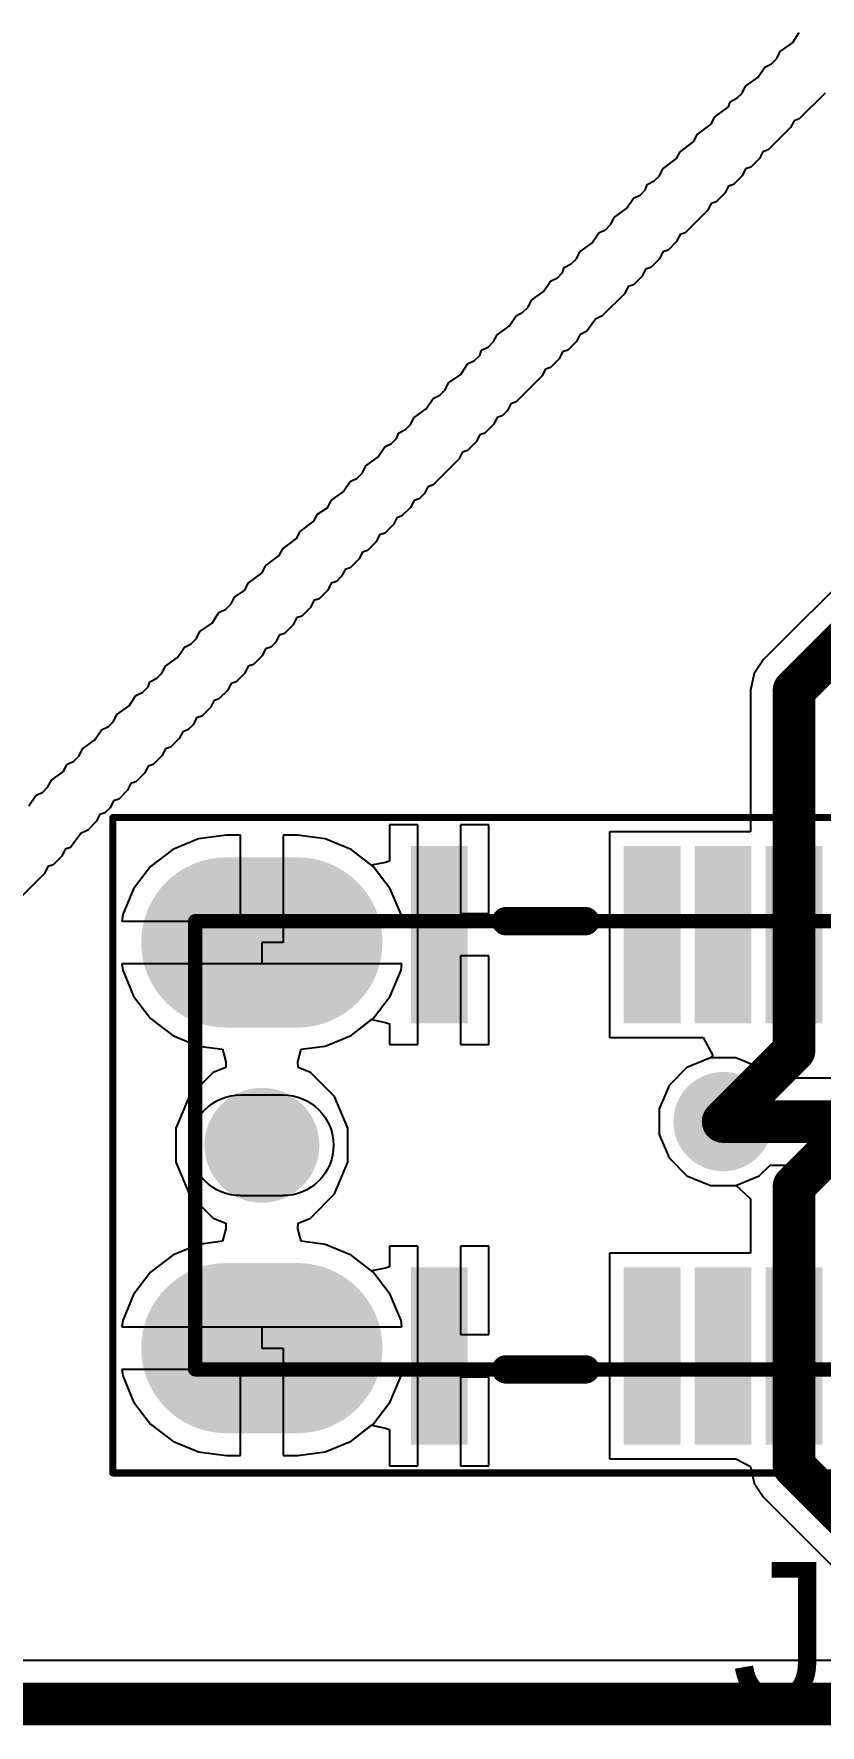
# Model space of a CAD drawing. Header units: millimetres. Extents: x 95 to 305, y 96 to 295.
# Drawn here: x 168.83 to 174.37, y 137.35 to 149.27 of the extents above; entities that cross this region are included whole.
import ezdxf

# ---------------------------------------------------------------- set-up
doc = ezdxf.new("R2010")
doc.units = ezdxf.units.MM
for name, color, linetype in [('BottomLayer', 5, 'Continuous'), ('BottomOverlay', 54, 'Continuous'), ('BottomSolder', 6, 'Continuous'), ('Mechanical1', 6, 'Continuous'), ('Mechanical13', 56, 'Continuous'), ('Mechanical15', 56, 'Continuous'), ('MultiLayer', 9, 'Continuous'), ('PadHoleLayer', 156, 'Continuous'), ('TopLayer', 1, 'Continuous'), ('TopOverlay', 2, 'Continuous'), ('TopPaste', 8, 'Continuous'), ('TopSolder', 216, 'Continuous'), ('ViaHoleLayer', 16, 'Continuous')]:
    doc.layers.add(name, color=color, linetype=linetype)
doc.styles.add('Arial', font='arial.ttf', dxfattribs={"height": 0.2})

# ---------------------------------------------------------------- blocks, each defined once
blk = doc.blocks.new('USB_C_135')
at = {"layer": 'BottomLayer'}
h = blk.add_hatch(color=5, dxfattribs=at)
edge = h.paths.add_edge_path()
edge.add_arc((-4.27, 1.405), 0.55, 90, 270)
edge.add_line((-4.27, 0.855), (-3.77, 0.855))
edge.add_arc((-3.77, 1.405), 0.55, 270, 450)
edge.add_line((-3.77, 1.955), (-4.27, 1.955))
h = blk.add_hatch(color=5, dxfattribs=at)
edge = h.paths.add_edge_path()
edge.add_arc((3.73, 1.405), 0.55, 90, 270)
edge.add_line((3.73, 0.855), (4.23, 0.855))
edge.add_arc((4.23, 1.405), 0.55, 270, 450)
edge.add_line((4.23, 1.955), (3.73, 1.955))
h = blk.add_hatch(color=5, dxfattribs=at)
edge = h.paths.add_edge_path()
edge.add_arc((-4.02, -0.025), 0.355, 0, 360)
h = blk.add_hatch(color=5, dxfattribs=at)
edge = h.paths.add_edge_path()
edge.add_arc((3.98, -0.025), 0.355, 0, 360)
h = blk.add_hatch(color=5, dxfattribs=at)
edge = h.paths.add_edge_path()
edge.add_arc((-4.27, -1.455), 0.55, 90, 270)
edge.add_line((-4.27, -2.005), (-3.77, -2.005))
edge.add_arc((-3.77, -1.455), 0.55, 270, 450)
edge.add_line((-3.77, -0.905), (-4.27, -0.905))
h = blk.add_hatch(color=5, dxfattribs=at)
edge = h.paths.add_edge_path()
edge.add_arc((3.73, -1.455), 0.55, 90, 270)
edge.add_line((3.73, -2.005), (4.23, -2.005))
edge.add_arc((4.23, -1.455), 0.55, 270, 450)
edge.add_line((4.23, -0.905), (3.73, -0.905))
at = {"layer": 'BottomSolder'}
h = blk.add_hatch(color=6, dxfattribs=at)
edge = h.paths.add_edge_path()
edge.add_arc((-4.27, 1.405), 0.6, 90, 270)
edge.add_line((-4.27, 0.805), (-3.77, 0.805))
edge.add_arc((-3.77, 1.405), 0.6, 270, 450)
edge.add_line((-3.77, 2.005), (-4.27, 2.005))
h = blk.add_hatch(color=6, dxfattribs=at)
edge = h.paths.add_edge_path()
edge.add_arc((3.73, 1.405), 0.6, 90, 270)
edge.add_line((3.73, 0.805), (4.23, 0.805))
edge.add_arc((4.23, 1.405), 0.6, 270, 450)
edge.add_line((4.23, 2.005), (3.73, 2.005))
h = blk.add_hatch(color=6, dxfattribs=at)
edge = h.paths.add_edge_path()
edge.add_arc((-4.02, -0.025), 0.405, 0, 360)
h = blk.add_hatch(color=6, dxfattribs=at)
edge = h.paths.add_edge_path()
edge.add_arc((3.98, -0.025), 0.405, 0, 360)
h = blk.add_hatch(color=6, dxfattribs=at)
edge = h.paths.add_edge_path()
edge.add_arc((-4.27, -1.455), 0.6, 90, 270)
edge.add_line((-4.27, -2.055), (-3.77, -2.055))
edge.add_arc((-3.77, -1.455), 0.6, 270, 450)
edge.add_line((-3.77, -0.855), (-4.27, -0.855))
h = blk.add_hatch(color=6, dxfattribs=at)
edge = h.paths.add_edge_path()
edge.add_arc((3.73, -1.455), 0.6, 90, 270)
edge.add_line((3.73, -2.055), (4.23, -2.055))
edge.add_arc((4.23, -1.455), 0.6, 270, 450)
edge.add_line((4.23, -0.855), (3.73, -0.855))
at = {"layer": 'MultiLayer'}
h = blk.add_hatch(color=9, dxfattribs=at)
edge = h.paths.add_edge_path()
edge.add_arc((-4.27, 1.405), 0.55, 90, 270)
edge.add_line((-4.27, 0.855), (-3.77, 0.855))
edge.add_arc((-3.77, 1.405), 0.55, 270, 450)
edge.add_line((-3.77, 1.955), (-4.27, 1.955))
h = blk.add_hatch(color=9, dxfattribs=at)
edge = h.paths.add_edge_path()
edge.add_arc((3.73, 1.405), 0.55, 90, 270)
edge.add_line((3.73, 0.855), (4.23, 0.855))
edge.add_arc((4.23, 1.405), 0.55, 270, 450)
edge.add_line((4.23, 1.955), (3.73, 1.955))
h = blk.add_hatch(color=9, dxfattribs=at)
edge = h.paths.add_edge_path()
edge.add_arc((-4.02, -0.025), 0.355, 0, 360)
h = blk.add_hatch(color=9, dxfattribs=at)
edge = h.paths.add_edge_path()
edge.add_arc((3.98, -0.025), 0.355, 0, 360)
h = blk.add_hatch(color=9, dxfattribs=at)
edge = h.paths.add_edge_path()
edge.add_arc((-4.27, -1.455), 0.55, 90, 270)
edge.add_line((-4.27, -2.005), (-3.77, -2.005))
edge.add_arc((-3.77, -1.455), 0.55, 270, 450)
edge.add_line((-3.77, -0.905), (-4.27, -0.905))
h = blk.add_hatch(color=9, dxfattribs=at)
edge = h.paths.add_edge_path()
edge.add_arc((3.73, -1.455), 0.55, 90, 270)
edge.add_line((3.73, -2.005), (4.23, -2.005))
edge.add_arc((4.23, -1.455), 0.55, 270, 450)
edge.add_line((4.23, -0.905), (3.73, -0.905))
at = {"layer": 'PadHoleLayer'}
h = blk.add_hatch(color=156, dxfattribs=at)
edge = h.paths.add_edge_path()
edge.add_arc((-4.27, 1.405), 0.3, 90, 270)
edge.add_line((-4.27, 1.105), (-3.77, 1.105))
edge.add_arc((-3.77, 1.405), 0.3, 270, 450)
edge.add_line((-3.77, 1.705), (-4.27, 1.705))
h = blk.add_hatch(color=156, dxfattribs=at)
edge = h.paths.add_edge_path()
edge.add_arc((3.73, 1.405), 0.3, 90, 270)
edge.add_line((3.73, 1.105), (4.23, 1.105))
edge.add_arc((4.23, 1.405), 0.3, 270, 450)
edge.add_line((4.23, 1.705), (3.73, 1.705))
h = blk.add_hatch(color=156, dxfattribs=at)
edge = h.paths.add_edge_path()
edge.add_arc((-4.02, -0.025), 0.355, 0, 360)
h = blk.add_hatch(color=156, dxfattribs=at)
edge = h.paths.add_edge_path()
edge.add_arc((3.98, -0.025), 0.355, 0, 360)
h = blk.add_hatch(color=156, dxfattribs=at)
edge = h.paths.add_edge_path()
edge.add_arc((-4.27, -1.455), 0.3, 90, 270)
edge.add_line((-4.27, -1.755), (-3.77, -1.755))
edge.add_arc((-3.77, -1.455), 0.3, 270, 450)
edge.add_line((-3.77, -1.155), (-4.27, -1.155))
h = blk.add_hatch(color=156, dxfattribs=at)
edge = h.paths.add_edge_path()
edge.add_arc((3.73, -1.455), 0.3, 90, 270)
edge.add_line((3.73, -1.755), (4.23, -1.755))
edge.add_arc((4.23, -1.455), 0.3, 270, 450)
edge.add_line((4.23, -1.155), (3.73, -1.155))
at = {"layer": 'TopLayer'}
for points in [[(-2.92, 2.035), (-2.62, 2.035), (-2.62, 0.885), (-2.92, 0.885)], [(-1.42, 2.035), (-1.12, 2.035), (-1.12, 0.885), (-1.42, 0.885)], [(-0.92, 2.035), (-0.62, 2.035), (-0.62, 0.885), (-0.92, 0.885)], [(-0.42, 2.035), (-0.12, 2.035), (-0.12, 0.885), (-0.42, 0.885)], [(0.08, 2.035), (0.38, 2.035), (0.38, 0.885), (0.08, 0.885)], [(0.58, 2.035), (0.88, 2.035), (0.88, 0.885), (0.58, 0.885)], [(1.08, 2.035), (1.38, 2.035), (1.38, 0.885), (1.08, 0.885)], [(2.58, 2.035), (2.88, 2.035), (2.88, 0.885), (2.58, 0.885)], [(-2.92, -0.935), (-2.62, -0.935), (-2.62, -2.085), (-2.92, -2.085)], [(-1.42, -0.935), (-1.12, -0.935), (-1.12, -2.085), (-1.42, -2.085)], [(-0.92, -0.935), (-0.62, -0.935), (-0.62, -2.085), (-0.92, -2.085)], [(-0.42, -0.935), (-0.12, -0.935), (-0.12, -2.085), (-0.42, -2.085)], [(0.08, -0.935), (0.38, -0.935), (0.38, -2.085), (0.08, -2.085)], [(0.58, -0.935), (0.88, -0.935), (0.88, -2.085), (0.58, -2.085)], [(1.08, -0.935), (1.38, -0.935), (1.38, -2.085), (1.08, -2.085)], [(2.58, -0.935), (2.88, -0.935), (2.88, -2.085), (2.58, -2.085)]]:
    blk.add_hatch(color=1, dxfattribs=at).paths.add_polyline_path(points)
h = blk.add_hatch(color=1, dxfattribs=at)
edge = h.paths.add_edge_path()
edge.add_arc((-4.27, 1.405), 0.55, 90, 270)
edge.add_line((-4.27, 0.855), (-3.77, 0.855))
edge.add_arc((-3.77, 1.405), 0.55, 270, 450)
edge.add_line((-3.77, 1.955), (-4.27, 1.955))
h = blk.add_hatch(color=1, dxfattribs=at)
edge = h.paths.add_edge_path()
edge.add_arc((3.73, 1.405), 0.55, 90, 270)
edge.add_line((3.73, 0.855), (4.23, 0.855))
edge.add_arc((4.23, 1.405), 0.55, 270, 450)
edge.add_line((4.23, 1.955), (3.73, 1.955))
h = blk.add_hatch(color=1, dxfattribs=at)
edge = h.paths.add_edge_path()
edge.add_arc((-4.02, -0.025), 0.355, 0, 360)
h = blk.add_hatch(color=1, dxfattribs=at)
edge = h.paths.add_edge_path()
edge.add_arc((3.98, -0.025), 0.355, 0, 360)
h = blk.add_hatch(color=1, dxfattribs=at)
edge = h.paths.add_edge_path()
edge.add_arc((-4.27, -1.455), 0.55, 90, 270)
edge.add_line((-4.27, -2.005), (-3.77, -2.005))
edge.add_arc((-3.77, -1.455), 0.55, 270, 450)
edge.add_line((-3.77, -0.905), (-4.27, -0.905))
h = blk.add_hatch(color=1, dxfattribs=at)
edge = h.paths.add_edge_path()
edge.add_arc((3.73, -1.455), 0.55, 90, 270)
edge.add_line((3.73, -2.005), (4.23, -2.005))
edge.add_arc((4.23, -1.455), 0.55, 270, 450)
edge.add_line((4.23, -0.905), (3.73, -0.905))
at = {"layer": 'TopPaste'}
for points in [[(-2.92, 2.035), (-2.62, 2.035), (-2.62, 0.885), (-2.92, 0.885)], [(-1.42, 2.035), (-1.12, 2.035), (-1.12, 0.885), (-1.42, 0.885)], [(-0.92, 2.035), (-0.62, 2.035), (-0.62, 0.885), (-0.92, 0.885)], [(-0.42, 2.035), (-0.12, 2.035), (-0.12, 0.885), (-0.42, 0.885)], [(0.08, 2.035), (0.38, 2.035), (0.38, 0.885), (0.08, 0.885)], [(0.58, 2.035), (0.88, 2.035), (0.88, 0.885), (0.58, 0.885)], [(1.08, 2.035), (1.38, 2.035), (1.38, 0.885), (1.08, 0.885)], [(2.58, 2.035), (2.88, 2.035), (2.88, 0.885), (2.58, 0.885)], [(-2.92, -0.935), (-2.62, -0.935), (-2.62, -2.085), (-2.92, -2.085)], [(-1.42, -0.935), (-1.12, -0.935), (-1.12, -2.085), (-1.42, -2.085)], [(-0.92, -0.935), (-0.62, -0.935), (-0.62, -2.085), (-0.92, -2.085)], [(-0.42, -0.935), (-0.12, -0.935), (-0.12, -2.085), (-0.42, -2.085)], [(0.08, -0.935), (0.38, -0.935), (0.38, -2.085), (0.08, -2.085)], [(0.58, -0.935), (0.88, -0.935), (0.88, -2.085), (0.58, -2.085)], [(1.08, -0.935), (1.38, -0.935), (1.38, -2.085), (1.08, -2.085)], [(2.58, -0.935), (2.88, -0.935), (2.88, -2.085), (2.58, -2.085)]]:
    blk.add_hatch(color=8, dxfattribs=at).paths.add_polyline_path(points)
at = {"layer": 'TopSolder'}
for points in [[(-2.97, 2.085), (-2.57, 2.085), (-2.57, 0.835), (-2.97, 0.835)], [(-1.47, 2.085), (-1.07, 2.085), (-1.07, 0.835), (-1.47, 0.835)], [(-0.97, 2.085), (-0.57, 2.085), (-0.57, 0.835), (-0.97, 0.835)], [(-0.47, 2.085), (-0.07, 2.085), (-0.07, 0.835), (-0.47, 0.835)], [(0.03, 2.085), (0.43, 2.085), (0.43, 0.835), (0.03, 0.835)], [(0.53, 2.085), (0.93, 2.085), (0.93, 0.835), (0.53, 0.835)], [(1.03, 2.085), (1.43, 2.085), (1.43, 0.835), (1.03, 0.835)], [(2.53, 2.085), (2.93, 2.085), (2.93, 0.835), (2.53, 0.835)], [(-2.97, -0.885), (-2.57, -0.885), (-2.57, -2.135), (-2.97, -2.135)], [(-1.47, -0.885), (-1.07, -0.885), (-1.07, -2.135), (-1.47, -2.135)], [(-0.97, -0.885), (-0.57, -0.885), (-0.57, -2.135), (-0.97, -2.135)], [(-0.47, -0.885), (-0.07, -0.885), (-0.07, -2.135), (-0.47, -2.135)], [(0.03, -0.885), (0.43, -0.885), (0.43, -2.135), (0.03, -2.135)], [(0.53, -0.885), (0.93, -0.885), (0.93, -2.135), (0.53, -2.135)], [(1.03, -0.885), (1.43, -0.885), (1.43, -2.135), (1.03, -2.135)], [(2.53, -0.885), (2.93, -0.885), (2.93, -2.135), (2.53, -2.135)]]:
    blk.add_hatch(color=216, dxfattribs=at).paths.add_polyline_path(points)
h = blk.add_hatch(color=216, dxfattribs=at)
edge = h.paths.add_edge_path()
edge.add_arc((-4.27, 1.405), 0.6, 90, 270)
edge.add_line((-4.27, 0.805), (-3.77, 0.805))
edge.add_arc((-3.77, 1.405), 0.6, 270, 450)
edge.add_line((-3.77, 2.005), (-4.27, 2.005))
h = blk.add_hatch(color=216, dxfattribs=at)
edge = h.paths.add_edge_path()
edge.add_arc((3.73, 1.405), 0.6, 90, 270)
edge.add_line((3.73, 0.805), (4.23, 0.805))
edge.add_arc((4.23, 1.405), 0.6, 270, 450)
edge.add_line((4.23, 2.005), (3.73, 2.005))
h = blk.add_hatch(color=216, dxfattribs=at)
edge = h.paths.add_edge_path()
edge.add_arc((-4.02, -0.025), 0.405, 0, 360)
h = blk.add_hatch(color=216, dxfattribs=at)
edge = h.paths.add_edge_path()
edge.add_arc((3.98, -0.025), 0.405, 0, 360)
h = blk.add_hatch(color=216, dxfattribs=at)
edge = h.paths.add_edge_path()
edge.add_arc((-4.27, -1.455), 0.6, 90, 270)
edge.add_line((-4.27, -2.055), (-3.77, -2.055))
edge.add_arc((-3.77, -1.455), 0.6, 270, 450)
edge.add_line((-3.77, -0.855), (-4.27, -0.855))
h = blk.add_hatch(color=216, dxfattribs=at)
edge = h.paths.add_edge_path()
edge.add_arc((3.73, -1.455), 0.6, 90, 270)
edge.add_line((3.73, -2.055), (4.23, -2.055))
edge.add_arc((4.23, -1.455), 0.6, 270, 450)
edge.add_line((4.23, -0.855), (3.73, -0.855))
at = {"layer": 'Mechanical1'}
for points in [[(3.475, -0.025, -0.414214), (3.83, 0.33)], [(4.13, 0.33, -0.414214), (4.485, -0.025)], [(3.83, -0.38, -0.414214), (3.475, -0.025)], [(4.485, -0.025, -0.414214), (4.13, -0.38)]]:
    blk.add_lwpolyline(points, format="xyb", dxfattribs=at)
for points in [[(4.13, 0.33), (3.83, 0.33)], [(4.13, -0.38), (3.83, -0.38)]]:
    blk.add_lwpolyline(points, dxfattribs=at)
for points in [[(3.83, 0.33, 1), (3.83, 0.33, 1)], [(3.83, 0.33, 1), (3.83, 0.33, 1)], [(4.13, 0.33, 1), (4.13, 0.33, 1)], [(4.13, 0.33, 1), (4.13, 0.33, 1)], [(3.475, -0.025, 1), (3.475, -0.025, 1)], [(3.475, -0.025, 1), (3.475, -0.025, 1)], [(4.485, -0.025, 1), (4.485, -0.025, 1)], [(4.485, -0.025, 1), (4.485, -0.025, 1)], [(3.83, -0.38, 1), (3.83, -0.38, 1)], [(3.83, -0.38, 1), (3.83, -0.38, 1)], [(4.13, -0.38, 1), (4.13, -0.38, 1)], [(4.13, -0.38, 1), (4.13, -0.38, 1)]]:
    blk.add_lwpolyline(points, format="xyb", close=True, dxfattribs=at)
at = {"layer": 'Mechanical13'}
for points, const_width in [([(-2.67, 2.635, 1), (-2.87, 2.635, 1)], 0.2), ([(-2.92, 2.635, 1), (-2.82, 2.635, 1)], 0.1), ([(-2.72, 2.635, 1), (-2.62, 2.635, 1)], 0.1), ([(-4.515, 1.555, 1), (-4.465, 1.555, 1)], 0.05), ([(-4.515, 1.555, 1), (-4.465, 1.555, 1)], 0.05), ([(4.425, 1.555, 1), (4.475, 1.555, 1)], 0.05), ([(4.425, 1.555, 1), (4.475, 1.555, 1)], 0.05), ([(-4.515, -1.605, 1), (-4.465, -1.605, 1)], 0.05), ([(-4.515, -1.605, 1), (-4.465, -1.605, 1)], 0.05), ([(4.425, -1.605, 1), (4.475, -1.605, 1)], 0.05), ([(4.425, -1.605, 1), (4.475, -1.605, 1)], 0.05)]:
    blk.add_lwpolyline(points, format="xyb", close=True, dxfattribs=dict(at, const_width=const_width))
at = {"layer": 'Mechanical13', "const_width": 0.1}
for points in [[(-4.49, 1.555), (-4.49, -1.605)], [(4.45, 1.555), (-4.49, 1.555)], [(4.45, 1.555), (4.45, -1.605)], [(4.45, -1.605), (-4.49, -1.605)]]:
    blk.add_lwpolyline(points, dxfattribs=at)
at = {"layer": 'Mechanical15', "const_width": 0.05}
for points in [[(-5.07, 2.285), (-5.07, -2.335)], [(5.03, 2.285), (-5.07, 2.285)], [(5.03, 2.285), (5.03, -2.335)], [(5.03, -2.335), (-5.07, -2.335)]]:
    blk.add_lwpolyline(points, dxfattribs=at)
at = {"layer": 'Mechanical15', "const_width": 0.025}
for points in [[(-5.082, 2.285, 1), (-5.057, 2.285, 1)], [(-5.082, 2.285, 1), (-5.057, 2.285, 1)], [(5.018, 2.285, 1), (5.043, 2.285, 1)], [(5.018, 2.285, 1), (5.043, 2.285, 1)], [(-5.082, -2.335, 1), (-5.057, -2.335, 1)], [(-5.082, -2.335, 1), (-5.057, -2.335, 1)], [(5.018, -2.335, 1), (5.043, -2.335, 1)], [(5.018, -2.335, 1), (5.043, -2.335, 1)]]:
    blk.add_lwpolyline(points, format="xyb", close=True, dxfattribs=at)
at = {"layer": 'TopOverlay'}
for points, const_width in [([(-2.67, 2.635, 1), (-2.87, 2.635, 1)], 0.2), ([(-2.92, 2.635, 1), (-2.82, 2.635, 1)], 0.1), ([(-2.72, 2.635, 1), (-2.62, 2.635, 1)], 0.1), ([(-2.35, 1.555, 1), (-2.25, 1.555, 1)], 0.1), ([(-1.79, 1.555, 1), (-1.69, 1.555, 1)], 0.1), ([(1.65, 1.555, 1), (1.75, 1.555, 1)], 0.1), ([(2.21, 1.555, 1), (2.31, 1.555, 1)], 0.1), ([(-2.35, -1.605, 1), (-2.25, -1.605, 1)], 0.1), ([(-1.79, -1.605, 1), (-1.69, -1.605, 1)], 0.1), ([(1.65, -1.605, 1), (1.75, -1.605, 1)], 0.1), ([(2.21, -1.605, 1), (2.31, -1.605, 1)], 0.1)]:
    blk.add_lwpolyline(points, format="xyb", close=True, dxfattribs=dict(at, const_width=const_width))
at = {"layer": 'TopOverlay', "const_width": 0.2}
for points in [[(-1.74, 1.555), (-2.3, 1.555)], [(2.26, 1.555), (1.7, 1.555)], [(-1.74, -1.605), (-2.3, -1.605)], [(2.26, -1.605), (1.7, -1.605)]]:
    blk.add_lwpolyline(points, dxfattribs=at)

msp = doc.modelspace()

# ---------------------------------------------------------------- hatches: boundary and pattern name
at = {"layer": 'BottomLayer'}
h = msp.add_hatch(color=5, dxfattribs=at)
edge = h.paths.add_edge_path()
edge.add_arc((173.688, 141.605), 0.3, 0, 360)
at = {"layer": 'BottomSolder'}
h = msp.add_hatch(color=6, dxfattribs=at)
edge = h.paths.add_edge_path()
edge.add_arc((173.688, 141.605), 0.35, 0, 360)
at = {"layer": 'TopLayer'}
h = msp.add_hatch(color=1, dxfattribs=at)
edge = h.paths.add_edge_path()
edge.add_arc((173.688, 141.605), 0.3, 0, 360)
at = {"layer": 'TopSolder'}
h = msp.add_hatch(color=216, dxfattribs=at)
edge = h.paths.add_edge_path()
edge.add_arc((173.688, 141.605), 0.35, 0, 360)
at = {"layer": 'ViaHoleLayer'}
h = msp.add_hatch(color=16, dxfattribs=at)
edge = h.paths.add_edge_path()
edge.add_arc((173.688, 141.605), 0.15, 0, 360)

# ---------------------------------------------------------------- linework, layer by layer
at = {"layer": 'BottomLayer'}
for p, q in [((169.992, 143.599), (169.81, 143.523)), ((170.188, 143.624), (169.992, 143.599)), ((170.288, 143.624), (170.188, 143.624)), ((170.288, 143.018), (170.288, 143.624)), ((170.688, 143.624), (170.588, 143.624)), ((170.588, 143.624), (170.588, 143.018)), ((170.884, 143.599), (170.688, 143.624)), ((171.067, 143.523), (170.884, 143.599)), ((169.81, 143.523), (169.653, 143.403)), ((171.223, 143.403), (171.067, 143.523)), ((169.653, 143.403), (169.533, 143.246)), ((171.343, 143.246), (171.223, 143.403)), ((169.533, 143.246), (169.458, 143.064)), ((171.419, 143.064), (171.343, 143.246)), ((169.458, 143.064), (169.452, 143.018)), ((169.452, 143.018), (170.288, 143.018)), ((170.588, 143.018), (171.425, 143.018)), ((171.425, 143.018), (171.419, 143.064)), ((170.438, 142.718), (169.452, 142.718)), ((169.452, 142.718), (169.458, 142.672)), ((169.458, 142.672), (169.533, 142.49)), ((171.425, 142.718), (170.438, 142.718)), ((171.343, 142.49), (171.419, 142.672)), ((171.419, 142.672), (171.425, 142.718)), ((169.533, 142.49), (169.653, 142.333)), ((171.223, 142.333), (171.343, 142.49)), ((169.653, 142.333), (169.81, 142.213)), ((171.067, 142.213), (171.223, 142.333)), ((169.81, 142.213), (169.992, 142.137)), ((169.992, 142.137), (170.16, 142.115)), ((170.716, 142.115), (170.884, 142.137)), ((170.884, 142.137), (171.067, 142.213)), ((170.16, 142.115), (170.184, 142.026)), ((170.184, 142.026), (170.183, 141.987)), ((170.692, 142.026), (170.716, 142.115)), ((170.694, 141.987), (170.692, 142.026)), ((173.599, 142.055), (173.433, 141.986)), ((173.778, 142.055), (173.599, 142.055)), ((173.943, 141.986), (173.778, 142.055)), ((170.096, 141.951), (169.925, 141.781)), ((170.183, 141.987), (170.096, 141.951)), ((170.781, 141.951), (170.694, 141.987)), ((170.951, 141.781), (170.781, 141.951)), ((173.433, 141.986), (173.307, 141.86)), ((174.019, 141.911), (173.943, 141.986)), ((174.556, 141.911), (174.019, 141.911)), ((169.925, 141.781), (169.833, 141.558)), ((171.043, 141.558), (170.951, 141.781)), ((173.307, 141.86), (173.238, 141.694)), ((173.238, 141.694), (173.238, 141.515)), ((169.833, 141.558), (169.833, 141.318)), ((171.043, 141.318), (171.043, 141.558)), ((173.238, 141.515), (173.307, 141.35)), ((169.833, 141.318), (169.925, 141.095)), ((170.951, 141.095), (171.043, 141.318)), ((173.307, 141.35), (173.433, 141.223)), ((173.943, 141.223), (174.019, 141.299)), ((174.019, 141.299), (174.429, 141.299)), ((173.433, 141.223), (173.599, 141.155)), ((173.778, 141.155), (173.943, 141.223)), ((169.925, 141.095), (170.096, 140.925)), ((170.781, 140.925), (170.951, 141.095)), ((173.599, 141.155), (173.778, 141.155)), ((170.096, 140.925), (170.183, 140.889)), ((170.184, 140.85), (170.16, 140.761)), ((170.183, 140.889), (170.184, 140.85)), ((170.692, 140.85), (170.694, 140.889)), ((170.716, 140.761), (170.692, 140.85)), ((170.694, 140.889), (170.781, 140.925)), ((169.992, 140.739), (169.81, 140.663)), ((170.16, 140.761), (169.992, 140.739)), ((170.884, 140.739), (170.716, 140.761)), ((171.067, 140.663), (170.884, 140.739)), ((169.81, 140.663), (169.653, 140.543)), ((171.223, 140.543), (171.067, 140.663)), ((169.653, 140.543), (169.533, 140.386)), ((171.343, 140.386), (171.223, 140.543)), ((169.533, 140.386), (169.458, 140.204)), ((171.419, 140.204), (171.343, 140.386)), ((169.458, 140.204), (169.452, 140.158)), ((169.452, 140.158), (170.438, 140.158)), ((170.438, 140.158), (171.425, 140.158)), ((171.425, 140.158), (171.419, 140.204)), ((170.288, 139.858), (169.452, 139.858)), ((169.452, 139.858), (169.458, 139.812)), ((169.458, 139.812), (169.533, 139.63)), ((170.288, 139.251), (170.288, 139.858)), ((171.425, 139.858), (170.588, 139.858)), ((170.588, 139.858), (170.588, 139.251)), ((171.343, 139.63), (171.419, 139.812)), ((171.419, 139.812), (171.425, 139.858)), ((169.533, 139.63), (169.653, 139.473)), ((171.223, 139.473), (171.343, 139.63)), ((169.653, 139.473), (169.81, 139.353)), ((171.067, 139.353), (171.223, 139.473)), ((169.81, 139.353), (169.992, 139.277)), ((169.992, 139.277), (170.188, 139.251)), ((170.688, 139.251), (170.884, 139.277)), ((170.884, 139.277), (171.067, 139.353)), ((170.188, 139.251), (170.288, 139.251)), ((170.588, 139.251), (170.688, 139.251))]:
    msp.add_line(p, q, dxfattribs=at)
at = {"layer": 'BottomLayer', "const_width": 0.3}
msp.add_lwpolyline([(173.688, 141.605), (174.556, 141.605)], dxfattribs=at)
at = {"layer": 'BottomLayer', "const_width": 0.15}
msp.add_lwpolyline([(173.613, 141.605, 1), (173.763, 141.605, 1)], format="xyb", close=True, dxfattribs=at)
at = {"layer": 'BottomOverlay'}
for p, q in [((174.091, 149.148), (174.176, 149.209)), ((174.176, 149.209), (174.224, 149.282)), ((173.981, 149.039), (174.03, 149.063)), ((174.03, 149.063), (174.066, 149.1)), ((174.066, 149.1), (174.091, 149.148)), ((173.847, 148.905), (173.932, 148.966)), ((173.932, 148.966), (173.981, 149.039)), ((173.738, 148.795), (173.786, 148.82)), ((173.786, 148.82), (173.823, 148.856)), ((173.823, 148.856), (173.847, 148.905)), ((174.407, 148.856), (174.224, 148.674)), ((173.628, 148.686), (173.725, 148.759)), ((173.725, 148.759), (173.738, 148.795)), ((173.506, 148.564), (173.604, 148.637)), ((173.604, 148.637), (173.628, 148.686)), ((174.164, 148.613), (174.005, 148.455)), ((174.188, 148.661), (174.164, 148.613)), ((174.224, 148.674), (174.188, 148.661)), ((173.385, 148.442), (173.482, 148.515)), ((173.482, 148.515), (173.506, 148.564)), ((174.005, 148.455), (173.969, 148.442)), ((173.263, 148.321), (173.36, 148.394)), ((173.36, 148.394), (173.385, 148.442)), ((173.884, 148.333), (173.847, 148.321)), ((173.945, 148.394), (173.884, 148.333)), ((173.969, 148.442), (173.945, 148.394)), ((173.141, 148.175), (173.154, 148.211)), ((173.154, 148.211), (173.202, 148.236)), ((173.202, 148.236), (173.239, 148.272)), ((173.239, 148.272), (173.263, 148.321)), ((173.762, 148.211), (173.725, 148.199)), ((173.823, 148.272), (173.762, 148.211)), ((173.847, 148.321), (173.823, 148.272)), ((173.007, 148.041), (173.056, 148.114)), ((173.056, 148.114), (173.105, 148.138)), ((173.105, 148.138), (173.141, 148.175)), ((173.701, 148.15), (173.64, 148.089)), ((173.725, 148.199), (173.701, 148.15)), ((172.898, 147.931), (172.922, 147.98)), ((172.922, 147.98), (173.007, 148.041)), ((173.579, 148.029), (173.421, 147.87)), ((173.604, 148.077), (173.579, 148.029)), ((173.64, 148.089), (173.604, 148.077)), ((172.764, 147.797), (172.813, 147.87)), ((172.813, 147.87), (172.861, 147.895)), ((172.861, 147.895), (172.898, 147.931)), ((173.385, 147.858), (173.36, 147.81)), ((173.421, 147.87), (173.385, 147.858)), ((172.655, 147.688), (172.679, 147.737)), ((172.679, 147.737), (172.764, 147.797)), ((173.263, 147.737), (173.239, 147.688)), ((173.3, 147.749), (173.263, 147.737)), ((173.36, 147.81), (173.3, 147.749)), ((172.557, 147.591), (172.569, 147.627)), ((172.569, 147.627), (172.618, 147.651)), ((172.618, 147.651), (172.655, 147.688)), ((173.141, 147.615), (173.117, 147.566)), ((173.178, 147.627), (173.141, 147.615)), ((173.239, 147.688), (173.178, 147.627)), ((172.423, 147.457), (172.472, 147.53)), ((172.472, 147.53), (172.521, 147.554)), ((172.521, 147.554), (172.557, 147.591)), ((173.056, 147.505), (173.02, 147.493)), ((173.117, 147.566), (173.056, 147.505)), ((172.314, 147.347), (172.338, 147.396)), ((172.338, 147.396), (172.423, 147.457)), ((172.995, 147.444), (172.837, 147.286)), ((173.02, 147.493), (172.995, 147.444)), ((172.18, 147.213), (172.229, 147.286)), ((172.229, 147.286), (172.277, 147.311)), ((172.277, 147.311), (172.314, 147.347)), ((172.788, 147.262), (172.728, 147.177)), ((172.837, 147.286), (172.788, 147.262)), ((172.07, 147.104), (172.095, 147.152)), ((172.095, 147.152), (172.18, 147.213)), ((172.679, 147.152), (172.655, 147.104)), ((172.728, 147.177), (172.679, 147.152)), ((171.973, 147.006), (171.985, 147.043)), ((171.985, 147.043), (172.034, 147.067)), ((172.034, 147.067), (172.07, 147.104)), ((172.557, 147.031), (172.533, 146.982)), ((172.594, 147.043), (172.557, 147.031)), ((172.655, 147.104), (172.594, 147.043)), ((171.839, 146.873), (171.888, 146.946)), ((171.888, 146.946), (171.937, 146.97)), ((171.937, 146.97), (171.973, 147.006)), ((172.436, 146.909), (172.411, 146.86)), ((172.472, 146.921), (172.436, 146.909)), ((172.533, 146.982), (172.472, 146.921)), ((171.73, 146.763), (171.754, 146.812)), ((171.754, 146.812), (171.839, 146.873)), ((172.411, 146.86), (172.229, 146.678)), ((171.596, 146.629), (171.644, 146.702)), ((171.644, 146.702), (171.693, 146.726)), ((171.693, 146.726), (171.73, 146.763)), ((172.192, 146.666), (172.168, 146.617)), ((172.229, 146.678), (172.192, 146.666)), ((171.486, 146.52), (171.511, 146.568)), ((171.511, 146.568), (171.596, 146.629)), ((172.095, 146.568), (172.07, 146.52)), ((172.131, 146.58), (172.095, 146.568)), ((172.168, 146.617), (172.131, 146.58)), ((171.352, 146.386), (171.389, 146.422)), ((171.389, 146.422), (171.401, 146.459)), ((171.401, 146.459), (171.45, 146.483)), ((171.45, 146.483), (171.486, 146.52)), ((171.973, 146.447), (171.949, 146.398)), ((172.01, 146.459), (171.973, 146.447)), ((172.07, 146.52), (172.01, 146.459)), ((171.255, 146.288), (171.304, 146.361)), ((171.304, 146.361), (171.352, 146.386)), ((171.851, 146.325), (171.827, 146.276)), ((171.888, 146.337), (171.851, 146.325)), ((171.949, 146.398), (171.888, 146.337)), ((171.146, 146.179), (171.17, 146.228)), ((171.17, 146.228), (171.255, 146.288)), ((171.827, 146.276), (171.644, 146.094)), ((171.012, 146.045), (171.06, 146.118)), ((171.06, 146.118), (171.109, 146.142)), ((171.109, 146.142), (171.146, 146.179)), ((171.608, 146.081), (171.584, 146.033)), ((171.644, 146.094), (171.608, 146.081)), ((170.902, 145.935), (170.926, 145.984)), ((170.926, 145.984), (171.012, 146.045)), ((171.511, 145.984), (171.486, 145.935)), ((171.547, 145.996), (171.511, 145.984)), ((171.584, 146.033), (171.547, 145.996)), ((170.707, 145.765), (170.805, 145.838)), ((170.805, 145.838), (170.829, 145.887)), ((170.829, 145.887), (170.902, 145.935)), ((171.389, 145.862), (171.365, 145.814)), ((171.425, 145.875), (171.389, 145.862)), ((171.486, 145.935), (171.425, 145.875)), ((170.586, 145.643), (170.683, 145.716)), ((170.683, 145.716), (170.707, 145.765)), ((171.267, 145.741), (171.243, 145.692)), ((171.304, 145.753), (171.267, 145.741)), ((171.365, 145.814), (171.304, 145.753)), ((170.464, 145.522), (170.561, 145.595)), ((170.561, 145.595), (170.586, 145.643)), ((171.146, 145.619), (171.121, 145.57)), ((171.182, 145.631), (171.146, 145.619)), ((171.243, 145.692), (171.182, 145.631)), ((170.342, 145.4), (170.44, 145.473)), ((170.44, 145.473), (170.464, 145.522)), ((171.024, 145.497), (170.999, 145.449)), ((171.06, 145.509), (171.024, 145.497)), ((171.121, 145.57), (171.06, 145.509)), ((170.245, 145.303), (170.318, 145.351)), ((170.318, 145.351), (170.342, 145.4)), ((170.902, 145.351), (170.841, 145.29)), ((170.926, 145.4), (170.902, 145.351)), ((170.963, 145.412), (170.926, 145.4)), ((170.999, 145.449), (170.963, 145.412)), ((170.184, 145.217), (170.221, 145.254)), ((170.221, 145.254), (170.245, 145.303)), ((170.78, 145.23), (170.72, 145.169)), ((170.805, 145.278), (170.78, 145.23)), ((170.841, 145.29), (170.805, 145.278)), ((170.002, 145.059), (170.087, 145.12)), ((170.087, 145.12), (170.135, 145.193)), ((170.135, 145.193), (170.184, 145.217)), ((170.683, 145.157), (170.659, 145.108)), ((170.72, 145.169), (170.683, 145.157)), ((169.941, 144.974), (169.977, 145.011)), ((169.977, 145.011), (170.002, 145.059)), ((170.561, 145.035), (170.537, 144.986)), ((170.598, 145.047), (170.561, 145.035)), ((170.659, 145.108), (170.598, 145.047)), ((169.758, 144.816), (169.843, 144.877)), ((169.843, 144.877), (169.892, 144.95)), ((169.892, 144.95), (169.941, 144.974)), ((170.44, 144.889), (170.379, 144.828)), ((170.464, 144.938), (170.44, 144.889)), ((170.501, 144.95), (170.464, 144.938)), ((170.537, 144.986), (170.501, 144.95)), ((169.697, 144.731), (169.734, 144.767)), ((169.734, 144.767), (169.758, 144.816)), ((170.318, 144.767), (170.257, 144.706)), ((170.342, 144.816), (170.318, 144.767)), ((170.379, 144.828), (170.342, 144.816)), ((169.551, 144.609), (169.6, 144.633)), ((169.6, 144.633), (169.636, 144.67)), ((169.636, 144.67), (169.649, 144.706)), ((169.649, 144.706), (169.697, 144.731)), ((170.196, 144.645), (170.135, 144.585)), ((170.221, 144.694), (170.196, 144.645)), ((170.257, 144.706), (170.221, 144.694)), ((169.417, 144.475), (169.503, 144.536)), ((169.503, 144.536), (169.551, 144.609)), ((170.075, 144.524), (170.014, 144.463)), ((170.099, 144.572), (170.075, 144.524)), ((170.135, 144.585), (170.099, 144.572)), ((169.357, 144.39), (169.393, 144.426)), ((169.393, 144.426), (169.417, 144.475)), ((169.953, 144.402), (169.916, 144.366)), ((169.977, 144.451), (169.953, 144.402)), ((170.014, 144.463), (169.977, 144.451)), ((169.174, 144.232), (169.259, 144.293)), ((169.259, 144.293), (169.308, 144.366)), ((169.308, 144.366), (169.357, 144.39)), ((169.856, 144.305), (169.795, 144.244)), ((169.88, 144.353), (169.856, 144.305)), ((169.916, 144.366), (169.88, 144.353)), ((169.113, 144.146), (169.15, 144.183)), ((169.15, 144.183), (169.174, 144.232)), ((169.734, 144.183), (169.673, 144.122)), ((169.758, 144.232), (169.734, 144.183)), ((169.795, 144.244), (169.758, 144.232)), ((168.955, 144.013), (169.04, 144.073)), ((169.04, 144.073), (169.064, 144.122)), ((169.064, 144.122), (169.113, 144.146)), ((169.612, 144.061), (169.551, 144)), ((169.636, 144.11), (169.612, 144.061)), ((169.673, 144.122), (169.636, 144.11)), ((168.845, 143.903), (168.894, 143.927)), ((168.894, 143.927), (168.931, 143.964)), ((168.931, 143.964), (168.955, 144.013)), ((169.49, 143.94), (169.43, 143.879)), ((169.515, 143.988), (169.49, 143.94)), ((169.551, 144), (169.515, 143.988)), ((168.797, 143.83), (168.845, 143.903)), ((169.369, 143.818), (169.332, 143.781)), ((169.393, 143.867), (169.369, 143.818)), ((169.43, 143.879), (169.393, 143.867)), ((169.271, 143.721), (169.211, 143.66)), ((169.296, 143.769), (169.271, 143.721)), ((169.332, 143.781), (169.296, 143.769)), ((169.162, 143.635), (169.089, 143.538)), ((169.211, 143.66), (169.162, 143.635)), ((169.028, 143.477), (168.967, 143.416)), ((169.052, 143.526), (169.028, 143.477)), ((169.089, 143.538), (169.052, 143.526)), ((168.906, 143.355), (168.748, 143.197)), ((168.931, 143.404), (168.906, 143.355)), ((168.967, 143.416), (168.931, 143.404))]:
    msp.add_line(p, q, dxfattribs=at)
at = {"layer": 'TopLayer'}
for p, q in [((176.069, 146.959), (173.972, 144.862)), ((173.906, 144.763), (173.882, 144.646)), ((173.972, 144.862), (173.906, 144.763)), ((173.882, 144.646), (173.882, 144.646)), ((173.882, 144.646), (173.882, 143.648)), ((171.538, 143.698), (171.338, 143.698)), ((171.338, 143.698), (171.338, 143.442)), ((171.538, 142.923), (171.538, 143.698)), ((172.038, 143.698), (171.838, 143.698)), ((171.838, 143.698), (171.838, 143.073)), ((172.038, 143.073), (172.038, 143.698)), ((169.992, 143.599), (169.81, 143.523)), ((170.188, 143.624), (169.992, 143.599)), ((170.288, 143.624), (170.188, 143.624)), ((170.288, 143.018), (170.288, 143.624)), ((170.688, 143.624), (170.588, 143.624)), ((170.588, 143.624), (170.588, 142.868)), ((170.884, 143.599), (170.688, 143.624)), ((171.067, 143.523), (170.884, 143.599)), ((173.882, 143.648), (172.888, 143.648)), ((172.888, 143.648), (172.888, 142.198)), ((169.81, 143.523), (169.653, 143.403)), ((171.211, 143.412), (171.067, 143.523)), ((171.338, 143.442), (171.31, 143.432)), ((169.653, 143.403), (169.533, 143.246)), ((171.31, 143.432), (171.211, 143.412)), ((169.533, 143.246), (169.458, 143.064)), ((169.458, 143.064), (169.452, 143.018)), ((169.452, 143.018), (170.288, 143.018)), ((171.838, 143.073), (172.038, 143.073)), ((170.588, 142.868), (170.438, 142.868)), ((170.438, 142.868), (170.438, 142.718)), ((171.538, 142.148), (171.538, 142.923)), ((172.038, 142.773), (171.838, 142.773)), ((171.838, 142.773), (171.838, 142.148)), ((172.038, 142.148), (172.038, 142.773)), ((170.438, 142.718), (169.452, 142.718)), ((169.452, 142.718), (169.458, 142.672)), ((169.458, 142.672), (169.533, 142.49)), ((169.533, 142.49), (169.653, 142.333)), ((169.653, 142.333), (169.81, 142.213)), ((171.067, 142.213), (171.211, 142.324)), ((171.211, 142.324), (171.31, 142.304)), ((171.31, 142.304), (171.338, 142.294)), ((171.338, 142.294), (171.338, 142.148)), ((169.81, 142.213), (169.992, 142.137)), ((169.992, 142.137), (170.16, 142.115)), ((170.716, 142.115), (170.884, 142.137)), ((170.884, 142.137), (171.067, 142.213)), ((171.338, 142.148), (171.538, 142.148)), ((171.838, 142.148), (172.038, 142.148)), ((172.888, 142.198), (173.548, 142.198)), ((173.548, 142.198), (173.615, 142.071)), ((170.16, 142.115), (170.184, 142.026)), ((170.184, 142.026), (170.183, 141.987)), ((170.692, 142.026), (170.716, 142.115)), ((170.694, 141.987), (170.692, 142.026)), ((173.599, 142.055), (173.433, 141.986)), ((173.605, 142.055), (173.599, 142.055)), ((173.615, 142.071), (173.605, 142.055)), ((170.096, 141.951), (169.925, 141.781)), ((170.183, 141.987), (170.096, 141.951)), ((170.781, 141.951), (170.694, 141.987)), ((170.951, 141.781), (170.781, 141.951)), ((173.433, 141.986), (173.307, 141.86)), ((169.925, 141.781), (169.833, 141.558)), ((171.043, 141.558), (170.951, 141.781)), ((173.307, 141.86), (173.238, 141.694)), ((173.238, 141.694), (173.238, 141.515)), ((169.833, 141.558), (169.833, 141.318)), ((171.043, 141.318), (171.043, 141.558)), ((173.238, 141.515), (173.307, 141.35)), ((169.833, 141.318), (169.925, 141.095)), ((170.951, 141.095), (171.043, 141.318)), ((173.307, 141.35), (173.433, 141.223)), ((173.433, 141.223), (173.599, 141.155)), ((169.925, 141.095), (170.096, 140.925)), ((170.781, 140.925), (170.951, 141.095)), ((173.599, 141.155), (173.762, 141.155)), ((173.762, 141.155), (173.779, 141.154)), ((173.779, 141.154), (173.882, 141.061)), ((173.882, 141.061), (173.882, 140.678)), ((170.096, 140.925), (170.183, 140.889)), ((170.184, 140.85), (170.16, 140.761)), ((170.183, 140.889), (170.184, 140.85)), ((170.692, 140.85), (170.694, 140.889)), ((170.716, 140.761), (170.692, 140.85)), ((170.694, 140.889), (170.781, 140.925)), ((169.992, 140.739), (169.81, 140.663)), ((170.16, 140.761), (169.992, 140.739)), ((170.884, 140.739), (170.716, 140.761)), ((171.067, 140.663), (170.884, 140.739)), ((171.538, 140.728), (171.338, 140.728)), ((171.338, 140.728), (171.338, 140.582)), ((171.538, 139.953), (171.538, 140.728)), ((172.038, 140.728), (171.838, 140.728)), ((171.838, 140.728), (171.838, 140.103)), ((172.038, 140.103), (172.038, 140.728)), ((169.81, 140.663), (169.653, 140.543)), ((171.211, 140.552), (171.067, 140.663)), ((171.338, 140.582), (171.31, 140.572)), ((173.882, 140.678), (172.888, 140.678)), ((172.888, 140.678), (172.888, 139.228)), ((169.653, 140.543), (169.533, 140.386)), ((171.31, 140.572), (171.211, 140.552)), ((169.533, 140.386), (169.458, 140.204)), ((169.458, 140.204), (169.452, 140.158)), ((169.452, 140.158), (170.438, 140.158)), ((170.438, 140.158), (170.438, 140.008)), ((171.838, 140.103), (172.038, 140.103)), ((170.438, 140.008), (170.588, 140.008)), ((170.588, 140.008), (170.588, 139.251)), ((171.538, 139.178), (171.538, 139.953)), ((170.288, 139.858), (169.452, 139.858)), ((169.452, 139.858), (169.458, 139.812)), ((169.458, 139.812), (169.533, 139.63)), ((170.288, 139.251), (170.288, 139.858)), ((172.038, 139.803), (171.838, 139.803)), ((171.838, 139.803), (171.838, 139.178)), ((172.038, 139.178), (172.038, 139.803)), ((169.533, 139.63), (169.653, 139.473)), ((169.653, 139.473), (169.81, 139.353)), ((171.067, 139.353), (171.211, 139.464)), ((171.211, 139.464), (171.31, 139.444)), ((171.31, 139.444), (171.338, 139.434)), ((171.338, 139.434), (171.338, 139.178)), ((169.81, 139.353), (169.992, 139.277)), ((169.992, 139.277), (170.188, 139.251)), ((170.688, 139.251), (170.884, 139.277)), ((170.884, 139.277), (171.067, 139.353)), ((170.188, 139.251), (170.288, 139.251)), ((170.588, 139.251), (170.688, 139.251)), ((171.338, 139.178), (171.538, 139.178)), ((171.838, 139.178), (172.038, 139.178)), ((172.888, 139.228), (173.777, 139.228)), ((173.777, 139.228), (173.882, 139.174)), ((173.882, 139.174), (173.906, 139.057)), ((173.906, 139.057), (173.972, 138.958)), ((173.972, 138.958), (174.515, 138.415)), ((186.824, 137.806), (168.352, 137.806))]:
    msp.add_line(p, q, dxfattribs=at)
at = {"layer": 'TopLayer', "const_width": 0.3}
for points in [[(174.188, 144.646), (176.285, 146.743)], [(174.188, 142.923), (174.188, 144.646)], [(174.188, 142.105), (174.188, 142.923)], [(173.688, 141.605), (174.188, 142.105)], [(174.188, 141.15), (174.688, 141.65)], [(174.188, 139.953), (174.188, 141.15)], [(174.188, 139.174), (174.188, 139.953)], [(174.188, 139.174), (174.731, 138.631)], [(168.225, 137.5), (186.95, 137.5)]]:
    msp.add_lwpolyline(points, dxfattribs=at)
at = {"layer": 'TopLayer', "const_width": 0.15}
for points in [[(174.113, 144.646, 1), (174.263, 144.646, 1)], [(174.113, 144.646, 1), (174.263, 144.646, 1)], [(174.113, 142.923, 1), (174.263, 142.923, 1)], [(174.113, 142.923, 1), (174.263, 142.923, 1)], [(174.113, 142.105, 1), (174.263, 142.105, 1)], [(174.113, 142.105, 1), (174.263, 142.105, 1)], [(173.613, 141.605, 1), (173.763, 141.605, 1)], [(174.113, 141.15, 1), (174.263, 141.15, 1)], [(174.113, 141.15, 1), (174.263, 141.15, 1)], [(174.113, 139.953, 1), (174.263, 139.953, 1)], [(174.113, 139.953, 1), (174.263, 139.953, 1)], [(174.113, 139.174, 1), (174.263, 139.174, 1)], [(174.113, 139.174, 1), (174.263, 139.174, 1)]]:
    msp.add_lwpolyline(points, format="xyb", close=True, dxfattribs=at)

# ---------------------------------------------------------------- block references
at = {"rotation": 180}
msp.add_blockref('USB_C_135', (174.418, 141.413), dxfattribs=at)

# ---------------------------------------------------------------- texts
at = {"layer": 'TopOverlay', "style": 'Arial'}
msp.add_text('J1', height=1, dxfattribs=at).set_placement((173.75, 137.5))

doc.saveas('drawing.dxf')
